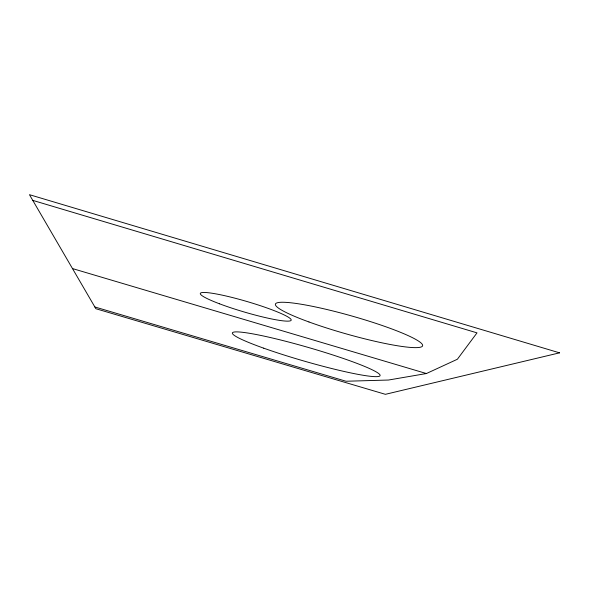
<?xml version="1.0" encoding="UTF-8"?>
<svg xmlns="http://www.w3.org/2000/svg" width="589" height="589" viewBox="0 0 589 589"><rect width="100%" height="100%" fill="white"/><g stroke="black" fill="none" stroke-linecap="round" stroke-linejoin="round"><path stroke-width="0.88" d="M94.851 306.972L346.03 381.245L388.468 380.038L426.399 373.536L457.373 359.253L477.016 332.859L32.77 200.378M72.484 268.569L426.399 373.536M559.55 352.84L385.397 394.321L95.867 308.717L29.45 194.679L559.55 352.84M263.725 348.18A76.887 7.127 16.1 0 0 379.839 375.959A76.887 7.127 16.1 0 0 275.137 338.653A76.887 7.127 16.1 0 0 263.725 348.18M219.528 303.806A47.363 5.419 16.4 0 0 291.025 320.445A47.363 5.419 16.4 0 0 226.699 296.149A47.363 5.419 16.4 0 0 219.528 303.806M308.967 321.969A76.504 9.372 15.8 0 0 422.519 345.993A76.504 9.372 15.8 0 0 315.417 306.935A76.504 9.372 15.8 0 0 308.967 321.969"/></g></svg>
